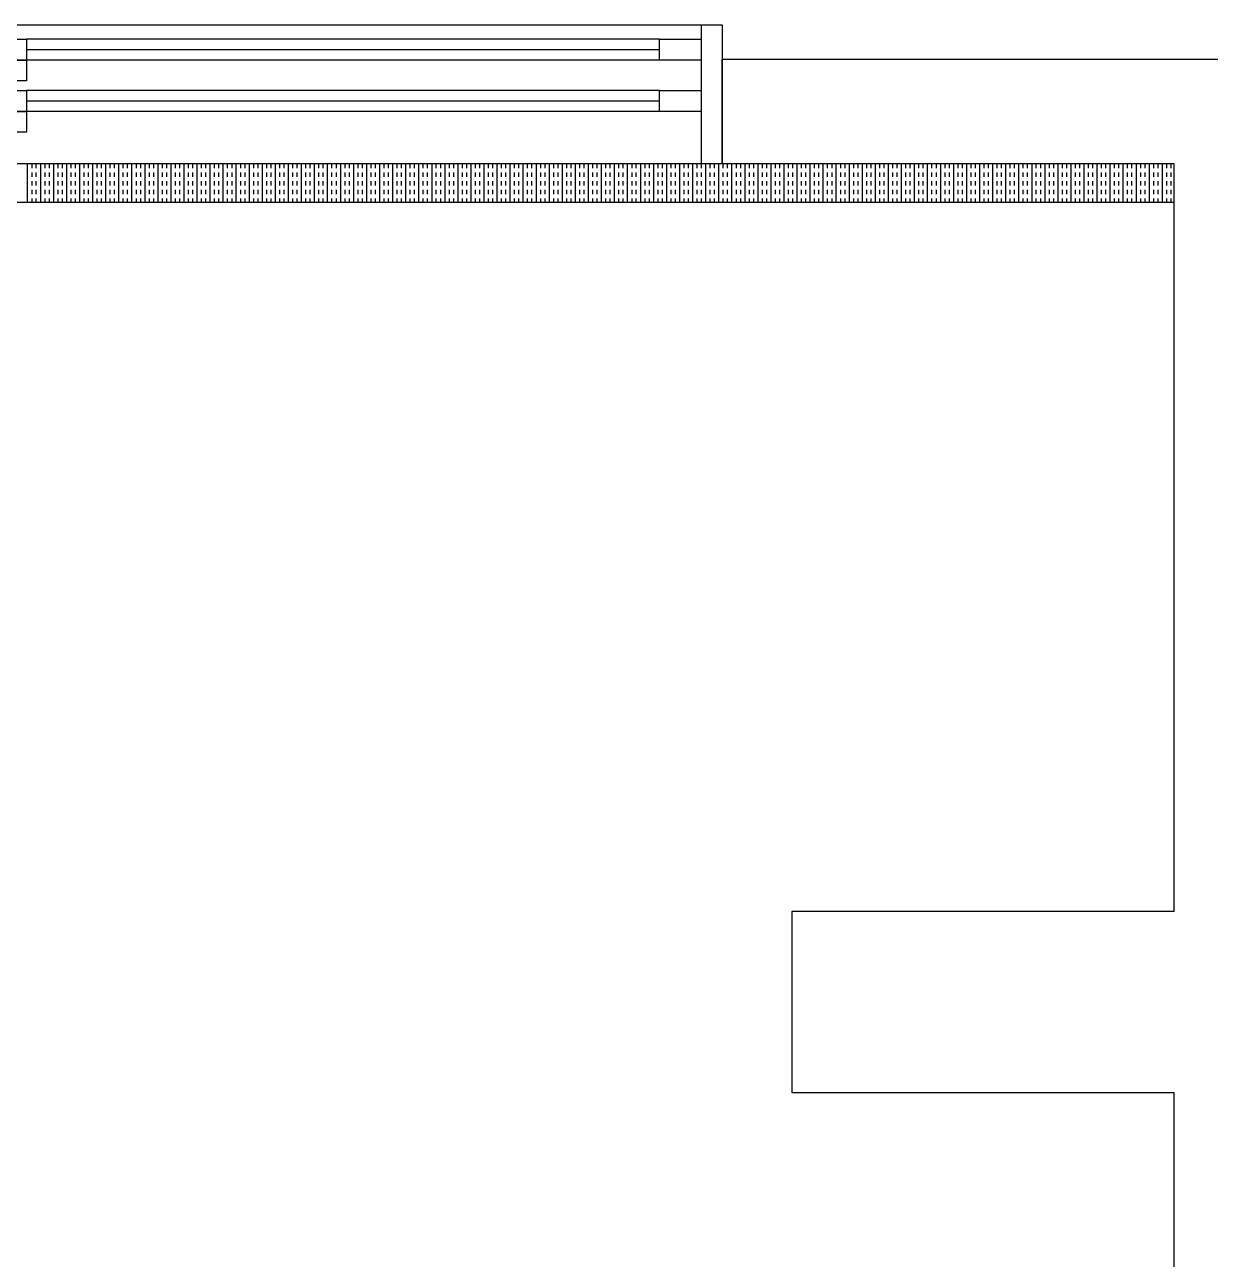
# Model space of a CAD drawing. Header units: inches. Extents: x 88414 to 587042, y -693500 to 27778.
# Drawn here: x 172733 to 174437, y 7874 to 9649 of the extents above; entities that cross this region are included whole.
import ezdxf

# ---------------------------------------------------------------- set-up
doc = ezdxf.new("R2010")
doc.units = ezdxf.units.IN
doc.header["$LTSCALE"] = 50
doc.header["$MEASUREMENT"] = 0
for name, color, linetype in [('3.기호.계단선', 30, 'Continuous'), ('도면층2', 2, 'Continuous'), ('도면층4', 4, 'Continuous'), ('도면층5', 5, 'Continuous')]:
    doc.layers.add(name, color=color, linetype=linetype)

# ---------------------------------------------------------------- blocks, each defined once
blk = doc.blocks.new('FFFL2')
at = {"layer": '3.기호.계단선', "color": 8}
for p, q in [((149442.8, 9448.7), (146750.8, 9448.7)), ((149442.8, 9393.7), (149442.8, 9448.7)), ((146750.8, 9393.7), (149442.8, 9393.7))]:
    blk.add_line(p, q, dxfattribs=at)
at = {"layer": '3.기호.계단선', "color": 8, "linetype": 'Continuous'}
for p, q in [((147794, 9448.7), (147794, 9393.7)), ((147800.3, 9448.7), (147800.3, 9442.7)), ((147806.5, 9448.7), (147806.5, 9442.7)), ((147812.8, 9448.7), (147812.8, 9393.7)), ((147819, 9448.7), (147819, 9442.7)), ((147825.3, 9448.7), (147825.3, 9442.7)), ((147831.5, 9448.7), (147831.5, 9393.7)), ((147837.8, 9448.7), (147837.8, 9442.7)), ((147844, 9448.7), (147844, 9442.7)), ((147850.3, 9448.7), (147850.3, 9393.7)), ((147856.5, 9448.7), (147856.5, 9442.7)), ((147862.8, 9448.7), (147862.8, 9442.7)), ((147869, 9448.7), (147869, 9393.7)), ((147875.3, 9448.7), (147875.3, 9442.7)), ((147881.5, 9448.7), (147881.5, 9442.7)), ((147887.8, 9448.7), (147887.8, 9393.7)), ((147894, 9448.7), (147894, 9442.7)), ((147900.3, 9448.7), (147900.3, 9442.7)), ((147906.5, 9448.7), (147906.5, 9393.7)), ((147912.8, 9448.7), (147912.8, 9442.7)), ((147919, 9448.7), (147919, 9442.7)), ((147925.3, 9448.7), (147925.3, 9393.7)), ((147931.5, 9448.7), (147931.5, 9442.7)), ((147937.8, 9448.7), (147937.8, 9442.7)), ((147944, 9448.7), (147944, 9393.7)), ((147950.3, 9448.7), (147950.3, 9442.7)), ((147956.5, 9448.7), (147956.5, 9442.7)), ((147962.8, 9448.7), (147962.8, 9393.7)), ((147969, 9448.7), (147969, 9442.7)), ((147975.3, 9448.7), (147975.3, 9442.7)), ((147981.5, 9448.7), (147981.5, 9393.7)), ((147987.8, 9448.7), (147987.8, 9442.7)), ((147994, 9448.7), (147994, 9442.7)), ((148000.3, 9448.7), (148000.3, 9393.7)), ((148006.5, 9448.7), (148006.5, 9442.7)), ((148012.8, 9448.7), (148012.8, 9442.7)), ((148019, 9448.7), (148019, 9393.7)), ((148025.3, 9448.7), (148025.3, 9442.7)), ((148031.5, 9448.7), (148031.5, 9442.7)), ((148037.8, 9448.7), (148037.8, 9393.7)), ((148044, 9448.7), (148044, 9442.7)), ((148050.3, 9448.7), (148050.3, 9442.7)), ((148056.5, 9448.7), (148056.5, 9393.7)), ((148062.8, 9448.7), (148062.8, 9442.7)), ((148069, 9448.7), (148069, 9442.7)), ((148075.3, 9448.7), (148075.3, 9393.7)), ((148081.5, 9448.7), (148081.5, 9442.7)), ((148087.8, 9448.7), (148087.8, 9442.7)), ((148094, 9448.7), (148094, 9393.7)), ((148100.3, 9448.7), (148100.3, 9442.7)), ((148106.5, 9448.7), (148106.5, 9442.7)), ((148112.8, 9448.7), (148112.8, 9393.7)), ((148119, 9448.7), (148119, 9442.7)), ((148125.3, 9448.7), (148125.3, 9442.7)), ((148131.5, 9448.7), (148131.5, 9393.7)), ((148137.8, 9448.7), (148137.8, 9442.7)), ((148144, 9448.7), (148144, 9442.7)), ((148150.3, 9448.7), (148150.3, 9393.7)), ((148156.5, 9448.7), (148156.5, 9442.7)), ((148162.8, 9448.7), (148162.8, 9442.7)), ((148169, 9448.7), (148169, 9393.7)), ((148175.3, 9448.7), (148175.3, 9442.7)), ((148181.5, 9448.7), (148181.5, 9442.7)), ((148187.8, 9448.7), (148187.8, 9393.7)), ((148194, 9448.7), (148194, 9442.7)), ((148200.3, 9448.7), (148200.3, 9442.7)), ((148206.5, 9448.7), (148206.5, 9393.7)), ((148212.8, 9448.7), (148212.8, 9442.7)), ((148219, 9448.7), (148219, 9442.7)), ((148225.3, 9448.7), (148225.3, 9393.7)), ((148231.5, 9448.7), (148231.5, 9442.7)), ((148237.8, 9448.7), (148237.8, 9442.7)), ((148244, 9448.7), (148244, 9393.7)), ((148250.3, 9448.7), (148250.3, 9442.7)), ((148256.5, 9448.7), (148256.5, 9442.7)), ((148262.8, 9448.7), (148262.8, 9393.7)), ((148269, 9448.7), (148269, 9442.7)), ((148275.3, 9448.7), (148275.3, 9442.7)), ((148281.5, 9448.7), (148281.5, 9393.7)), ((148287.8, 9448.7), (148287.8, 9442.7)), ((148294, 9448.7), (148294, 9442.7)), ((148300.3, 9448.7), (148300.3, 9393.7)), ((148306.5, 9448.7), (148306.5, 9442.7)), ((148312.8, 9448.7), (148312.8, 9442.7)), ((148319, 9448.7), (148319, 9393.7)), ((148325.3, 9448.7), (148325.3, 9442.7)), ((148331.5, 9448.7), (148331.5, 9442.7)), ((148337.8, 9448.7), (148337.8, 9393.7)), ((148344, 9448.7), (148344, 9442.7)), ((148350.3, 9448.7), (148350.3, 9442.7)), ((148356.5, 9448.7), (148356.5, 9393.7)), ((148362.8, 9448.7), (148362.8, 9442.7)), ((148369, 9448.7), (148369, 9442.7)), ((148375.3, 9448.7), (148375.3, 9393.7)), ((148381.5, 9448.7), (148381.5, 9442.7)), ((148387.8, 9448.7), (148387.8, 9442.7)), ((148394, 9448.7), (148394, 9393.7)), ((148400.3, 9448.7), (148400.3, 9442.7)), ((148406.5, 9448.7), (148406.5, 9442.7)), ((148412.8, 9448.7), (148412.8, 9393.7)), ((148419, 9448.7), (148419, 9442.7)), ((148425.3, 9448.7), (148425.3, 9442.7)), ((148431.5, 9448.7), (148431.5, 9393.7)), ((148437.8, 9448.7), (148437.8, 9442.7)), ((148444, 9448.7), (148444, 9442.7)), ((148450.3, 9448.7), (148450.3, 9393.7)), ((148456.5, 9448.7), (148456.5, 9442.7)), ((148462.8, 9448.7), (148462.8, 9442.7)), ((148469, 9448.7), (148469, 9393.7)), ((148475.3, 9448.7), (148475.3, 9442.7)), ((148481.5, 9448.7), (148481.5, 9442.7)), ((148487.8, 9448.7), (148487.8, 9393.7)), ((148494, 9448.7), (148494, 9442.7)), ((148500.3, 9448.7), (148500.3, 9442.7)), ((148506.5, 9448.7), (148506.5, 9393.7)), ((148512.8, 9448.7), (148512.8, 9442.7)), ((148519, 9448.7), (148519, 9442.7)), ((148525.3, 9448.7), (148525.3, 9393.7)), ((148531.5, 9448.7), (148531.5, 9442.7)), ((148537.8, 9448.7), (148537.8, 9442.7)), ((148544, 9448.7), (148544, 9393.7)), ((148550.3, 9448.7), (148550.3, 9442.7)), ((148556.5, 9448.7), (148556.5, 9442.7)), ((148562.8, 9448.7), (148562.8, 9393.7)), ((148569, 9448.7), (148569, 9442.7)), ((148575.3, 9448.7), (148575.3, 9442.7)), ((148581.5, 9448.7), (148581.5, 9393.7)), ((148587.8, 9448.7), (148587.8, 9442.7)), ((148594, 9448.7), (148594, 9442.7)), ((148600.3, 9448.7), (148600.3, 9393.7)), ((148606.5, 9448.7), (148606.5, 9442.7)), ((148612.8, 9448.7), (148612.8, 9442.7)), ((148619, 9448.7), (148619, 9393.7)), ((148625.3, 9448.7), (148625.3, 9442.7)), ((148631.5, 9448.7), (148631.5, 9442.7)), ((148637.8, 9448.7), (148637.8, 9393.7)), ((148644, 9448.7), (148644, 9442.7)), ((148650.3, 9448.7), (148650.3, 9442.7)), ((148656.5, 9448.7), (148656.5, 9393.7)), ((148662.8, 9448.7), (148662.8, 9442.7)), ((148669, 9448.7), (148669, 9442.7)), ((148675.3, 9448.7), (148675.3, 9393.7)), ((148681.5, 9448.7), (148681.5, 9442.7)), ((148687.8, 9448.7), (148687.8, 9442.7)), ((148694, 9448.7), (148694, 9393.7)), ((148700.3, 9448.7), (148700.3, 9442.7)), ((148706.5, 9448.7), (148706.5, 9442.7)), ((148712.8, 9448.7), (148712.8, 9393.7)), ((148719, 9448.7), (148719, 9442.7)), ((148725.3, 9448.7), (148725.3, 9442.7)), ((148731.5, 9448.7), (148731.5, 9393.7)), ((148737.8, 9448.7), (148737.8, 9442.7)), ((148744, 9448.7), (148744, 9442.7)), ((148750.3, 9448.7), (148750.3, 9393.7)), ((148756.5, 9448.7), (148756.5, 9442.7)), ((148762.8, 9448.7), (148762.8, 9442.7)), ((148769, 9448.7), (148769, 9393.7)), ((148775.3, 9448.7), (148775.3, 9442.7)), ((148781.5, 9448.7), (148781.5, 9442.7)), ((148787.8, 9448.7), (148787.8, 9393.7)), ((148794, 9448.7), (148794, 9442.7)), ((148800.3, 9448.7), (148800.3, 9442.7)), ((148806.5, 9448.7), (148806.5, 9393.7)), ((148812.8, 9448.7), (148812.8, 9442.7)), ((148819, 9448.7), (148819, 9442.7)), ((148825.3, 9448.7), (148825.3, 9393.7)), ((148831.5, 9448.7), (148831.5, 9442.7)), ((148837.8, 9448.7), (148837.8, 9442.7)), ((148844, 9448.7), (148844, 9393.7)), ((148850.3, 9448.7), (148850.3, 9442.7)), ((148856.5, 9448.7), (148856.5, 9442.7)), ((148862.8, 9448.7), (148862.8, 9393.7)), ((148869, 9448.7), (148869, 9442.7)), ((148875.3, 9448.7), (148875.3, 9442.7)), ((148881.5, 9448.7), (148881.5, 9393.7)), ((148887.8, 9448.7), (148887.8, 9442.7)), ((148894, 9448.7), (148894, 9442.7)), ((148900.3, 9448.7), (148900.3, 9393.7)), ((148906.5, 9448.7), (148906.5, 9442.7)), ((148912.8, 9448.7), (148912.8, 9442.7)), ((148919, 9448.7), (148919, 9393.7)), ((148925.3, 9448.7), (148925.3, 9442.7)), ((148931.5, 9448.7), (148931.5, 9442.7)), ((148937.8, 9448.7), (148937.8, 9393.7)), ((148944, 9448.7), (148944, 9442.7)), ((148950.3, 9448.7), (148950.3, 9442.7)), ((148956.5, 9448.7), (148956.5, 9393.7)), ((148962.8, 9448.7), (148962.8, 9442.7)), ((148969, 9448.7), (148969, 9442.7)), ((148975.3, 9448.7), (148975.3, 9393.7)), ((148981.5, 9448.7), (148981.5, 9442.7)), ((148987.8, 9448.7), (148987.8, 9442.7)), ((148994, 9448.7), (148994, 9393.7)), ((149000.3, 9448.7), (149000.3, 9442.7)), ((149006.5, 9448.7), (149006.5, 9442.7)), ((149012.8, 9448.7), (149012.8, 9393.7)), ((149019, 9448.7), (149019, 9442.7)), ((149025.3, 9448.7), (149025.3, 9442.7)), ((149031.5, 9448.7), (149031.5, 9393.7)), ((149037.8, 9448.7), (149037.8, 9442.7)), ((149044, 9448.7), (149044, 9442.7)), ((149050.3, 9448.7), (149050.3, 9393.7)), ((149056.5, 9448.7), (149056.5, 9442.7)), ((149062.8, 9448.7), (149062.8, 9442.7)), ((149069, 9448.7), (149069, 9393.7)), ((149075.3, 9448.7), (149075.3, 9442.7)), ((149081.5, 9448.7), (149081.5, 9442.7)), ((149087.8, 9448.7), (149087.8, 9393.7)), ((149094, 9448.7), (149094, 9442.7)), ((149100.3, 9448.7), (149100.3, 9442.7)), ((149106.5, 9448.7), (149106.5, 9393.7)), ((149112.8, 9448.7), (149112.8, 9442.7)), ((149119, 9448.7), (149119, 9442.7)), ((149125.3, 9448.7), (149125.3, 9393.7)), ((149131.5, 9448.7), (149131.5, 9442.7)), ((149137.8, 9448.7), (149137.8, 9442.7)), ((149144, 9448.7), (149144, 9393.7)), ((149150.3, 9448.7), (149150.3, 9442.7)), ((149156.5, 9448.7), (149156.5, 9442.7)), ((149162.8, 9448.7), (149162.8, 9393.7)), ((149169, 9448.7), (149169, 9442.7)), ((149175.3, 9448.7), (149175.3, 9442.7)), ((149181.5, 9448.7), (149181.5, 9393.7)), ((149187.8, 9448.7), (149187.8, 9442.7)), ((149194, 9448.7), (149194, 9442.7)), ((149200.3, 9448.7), (149200.3, 9393.7)), ((149206.5, 9448.7), (149206.5, 9442.7)), ((149212.8, 9448.7), (149212.8, 9442.7)), ((149219, 9448.7), (149219, 9393.7)), ((149225.3, 9448.7), (149225.3, 9442.7)), ((149231.5, 9448.7), (149231.5, 9442.7)), ((149237.8, 9448.7), (149237.8, 9393.7)), ((149244, 9448.7), (149244, 9442.7)), ((149250.3, 9448.7), (149250.3, 9442.7)), ((149256.5, 9448.7), (149256.5, 9393.7)), ((149262.8, 9448.7), (149262.8, 9442.7)), ((149269, 9448.7), (149269, 9442.7)), ((149275.3, 9448.7), (149275.3, 9393.7)), ((149281.5, 9448.7), (149281.5, 9442.7)), ((149287.8, 9448.7), (149287.8, 9442.7)), ((149294, 9448.7), (149294, 9393.7)), ((149300.3, 9448.7), (149300.3, 9442.7)), ((149306.5, 9448.7), (149306.5, 9442.7)), ((149312.8, 9448.7), (149312.8, 9393.7)), ((149319, 9448.7), (149319, 9442.7)), ((149325.3, 9448.7), (149325.3, 9442.7)), ((149331.5, 9448.7), (149331.5, 9393.7)), ((149337.8, 9448.7), (149337.8, 9442.7)), ((149344, 9448.7), (149344, 9442.7)), ((149350.3, 9448.7), (149350.3, 9393.7)), ((149356.5, 9448.7), (149356.5, 9442.7)), ((149362.8, 9448.7), (149362.8, 9442.7)), ((149369, 9448.7), (149369, 9393.7)), ((149375.3, 9448.7), (149375.3, 9442.7)), ((149381.5, 9448.7), (149381.5, 9442.7)), ((149387.8, 9448.7), (149387.8, 9393.7)), ((149394, 9448.7), (149394, 9442.7)), ((149400.3, 9448.7), (149400.3, 9442.7)), ((149406.5, 9448.7), (149406.5, 9393.7)), ((149412.8, 9448.7), (149412.8, 9442.7)), ((149419, 9448.7), (149419, 9442.7)), ((149425.3, 9448.7), (149425.3, 9393.7)), ((149431.5, 9448.7), (149431.5, 9442.7)), ((149437.8, 9448.7), (149437.8, 9442.7)), ((147800.3, 9436.5), (147800.3, 9430.2)), ((147806.5, 9436.5), (147806.5, 9430.2)), ((147819, 9436.5), (147819, 9430.2)), ((147825.3, 9436.5), (147825.3, 9430.2)), ((147837.8, 9436.5), (147837.8, 9430.2)), ((147844, 9436.5), (147844, 9430.2)), ((147856.5, 9436.5), (147856.5, 9430.2)), ((147862.8, 9436.5), (147862.8, 9430.2)), ((147875.3, 9436.5), (147875.3, 9430.2)), ((147881.5, 9436.5), (147881.5, 9430.2)), ((147894, 9436.5), (147894, 9430.2)), ((147900.3, 9436.5), (147900.3, 9430.2)), ((147912.8, 9436.5), (147912.8, 9430.2)), ((147919, 9436.5), (147919, 9430.2)), ((147931.5, 9436.5), (147931.5, 9430.2)), ((147937.8, 9436.5), (147937.8, 9430.2)), ((147950.3, 9436.5), (147950.3, 9430.2)), ((147956.5, 9436.5), (147956.5, 9430.2)), ((147969, 9436.5), (147969, 9430.2)), ((147975.3, 9436.5), (147975.3, 9430.2)), ((147987.8, 9436.5), (147987.8, 9430.2)), ((147994, 9436.5), (147994, 9430.2)), ((148006.5, 9436.5), (148006.5, 9430.2)), ((148012.8, 9436.5), (148012.8, 9430.2)), ((148025.3, 9436.5), (148025.3, 9430.2)), ((148031.5, 9436.5), (148031.5, 9430.2)), ((148044, 9436.5), (148044, 9430.2)), ((148050.3, 9436.5), (148050.3, 9430.2)), ((148062.8, 9436.5), (148062.8, 9430.2)), ((148069, 9436.5), (148069, 9430.2)), ((148081.5, 9436.5), (148081.5, 9430.2)), ((148087.8, 9436.5), (148087.8, 9430.2)), ((148100.3, 9436.5), (148100.3, 9430.2)), ((148106.5, 9436.5), (148106.5, 9430.2)), ((148119, 9436.5), (148119, 9430.2)), ((148125.3, 9436.5), (148125.3, 9430.2)), ((148137.8, 9436.5), (148137.8, 9430.2)), ((148144, 9436.5), (148144, 9430.2)), ((148156.5, 9436.5), (148156.5, 9430.2)), ((148162.8, 9436.5), (148162.8, 9430.2)), ((148175.3, 9436.5), (148175.3, 9430.2)), ((148181.5, 9436.5), (148181.5, 9430.2)), ((148194, 9436.5), (148194, 9430.2)), ((148200.3, 9436.5), (148200.3, 9430.2)), ((148212.8, 9436.5), (148212.8, 9430.2)), ((148219, 9436.5), (148219, 9430.2)), ((148231.5, 9436.5), (148231.5, 9430.2)), ((148237.8, 9436.5), (148237.8, 9430.2)), ((148250.3, 9436.5), (148250.3, 9430.2)), ((148256.5, 9436.5), (148256.5, 9430.2)), ((148269, 9436.5), (148269, 9430.2)), ((148275.3, 9436.5), (148275.3, 9430.2)), ((148287.8, 9436.5), (148287.8, 9430.2)), ((148294, 9436.5), (148294, 9430.2)), ((148306.5, 9436.5), (148306.5, 9430.2)), ((148312.8, 9436.5), (148312.8, 9430.2)), ((148325.3, 9436.5), (148325.3, 9430.2)), ((148331.5, 9436.5), (148331.5, 9430.2)), ((148344, 9436.5), (148344, 9430.2)), ((148350.3, 9436.5), (148350.3, 9430.2)), ((148362.8, 9436.5), (148362.8, 9430.2)), ((148369, 9436.5), (148369, 9430.2)), ((148381.5, 9436.5), (148381.5, 9430.2)), ((148387.8, 9436.5), (148387.8, 9430.2)), ((148400.3, 9436.5), (148400.3, 9430.2)), ((148406.5, 9436.5), (148406.5, 9430.2)), ((148419, 9436.5), (148419, 9430.2)), ((148425.3, 9436.5), (148425.3, 9430.2)), ((148437.8, 9436.5), (148437.8, 9430.2)), ((148444, 9436.5), (148444, 9430.2)), ((148456.5, 9436.5), (148456.5, 9430.2)), ((148462.8, 9436.5), (148462.8, 9430.2)), ((148475.3, 9436.5), (148475.3, 9430.2)), ((148481.5, 9436.5), (148481.5, 9430.2)), ((148494, 9436.5), (148494, 9430.2)), ((148500.3, 9436.5), (148500.3, 9430.2)), ((148512.8, 9436.5), (148512.8, 9430.2)), ((148519, 9436.5), (148519, 9430.2)), ((148531.5, 9436.5), (148531.5, 9430.2)), ((148537.8, 9436.5), (148537.8, 9430.2)), ((148550.3, 9436.5), (148550.3, 9430.2)), ((148556.5, 9436.5), (148556.5, 9430.2)), ((148569, 9436.5), (148569, 9430.2)), ((148575.3, 9436.5), (148575.3, 9430.2)), ((148587.8, 9436.5), (148587.8, 9430.2)), ((148594, 9436.5), (148594, 9430.2)), ((148606.5, 9436.5), (148606.5, 9430.2)), ((148612.8, 9436.5), (148612.8, 9430.2)), ((148625.3, 9436.5), (148625.3, 9430.2)), ((148631.5, 9436.5), (148631.5, 9430.2)), ((148644, 9436.5), (148644, 9430.2)), ((148650.3, 9436.5), (148650.3, 9430.2)), ((148662.8, 9436.5), (148662.8, 9430.2)), ((148669, 9436.5), (148669, 9430.2)), ((148681.5, 9436.5), (148681.5, 9430.2)), ((148687.8, 9436.5), (148687.8, 9430.2)), ((148700.3, 9436.5), (148700.3, 9430.2)), ((148706.5, 9436.5), (148706.5, 9430.2)), ((148719, 9436.5), (148719, 9430.2)), ((148725.3, 9436.5), (148725.3, 9430.2)), ((148737.8, 9436.5), (148737.8, 9430.2)), ((148744, 9436.5), (148744, 9430.2)), ((148756.5, 9436.5), (148756.5, 9430.2)), ((148762.8, 9436.5), (148762.8, 9430.2)), ((148775.3, 9436.5), (148775.3, 9430.2)), ((148781.5, 9436.5), (148781.5, 9430.2)), ((148794, 9436.5), (148794, 9430.2)), ((148800.3, 9436.5), (148800.3, 9430.2)), ((148812.8, 9436.5), (148812.8, 9430.2)), ((148819, 9436.5), (148819, 9430.2)), ((148831.5, 9436.5), (148831.5, 9430.2)), ((148837.8, 9436.5), (148837.8, 9430.2)), ((148850.3, 9436.5), (148850.3, 9430.2)), ((148856.5, 9436.5), (148856.5, 9430.2)), ((148869, 9436.5), (148869, 9430.2)), ((148875.3, 9436.5), (148875.3, 9430.2)), ((148887.8, 9436.5), (148887.8, 9430.2)), ((148894, 9436.5), (148894, 9430.2)), ((148906.5, 9436.5), (148906.5, 9430.2)), ((148912.8, 9436.5), (148912.8, 9430.2)), ((148925.3, 9436.5), (148925.3, 9430.2)), ((148931.5, 9436.5), (148931.5, 9430.2)), ((148944, 9436.5), (148944, 9430.2)), ((148950.3, 9436.5), (148950.3, 9430.2)), ((148962.8, 9436.5), (148962.8, 9430.2)), ((148969, 9436.5), (148969, 9430.2)), ((148981.5, 9436.5), (148981.5, 9430.2)), ((148987.8, 9436.5), (148987.8, 9430.2)), ((149000.3, 9436.5), (149000.3, 9430.2)), ((149006.5, 9436.5), (149006.5, 9430.2)), ((149019, 9436.5), (149019, 9430.2)), ((149025.3, 9436.5), (149025.3, 9430.2)), ((149037.8, 9436.5), (149037.8, 9430.2)), ((149044, 9436.5), (149044, 9430.2)), ((149056.5, 9436.5), (149056.5, 9430.2)), ((149062.8, 9436.5), (149062.8, 9430.2)), ((149075.3, 9436.5), (149075.3, 9430.2)), ((149081.5, 9436.5), (149081.5, 9430.2)), ((149094, 9436.5), (149094, 9430.2)), ((149100.3, 9436.5), (149100.3, 9430.2)), ((149112.8, 9436.5), (149112.8, 9430.2)), ((149119, 9436.5), (149119, 9430.2)), ((149131.5, 9436.5), (149131.5, 9430.2)), ((149137.8, 9436.5), (149137.8, 9430.2)), ((149150.3, 9436.5), (149150.3, 9430.2)), ((149156.5, 9436.5), (149156.5, 9430.2)), ((149169, 9436.5), (149169, 9430.2)), ((149175.3, 9436.5), (149175.3, 9430.2)), ((149187.8, 9436.5), (149187.8, 9430.2)), ((149194, 9436.5), (149194, 9430.2)), ((149206.5, 9436.5), (149206.5, 9430.2)), ((149212.8, 9436.5), (149212.8, 9430.2)), ((149225.3, 9436.5), (149225.3, 9430.2)), ((149231.5, 9436.5), (149231.5, 9430.2)), ((149244, 9436.5), (149244, 9430.2)), ((149250.3, 9436.5), (149250.3, 9430.2)), ((149262.8, 9436.5), (149262.8, 9430.2)), ((149269, 9436.5), (149269, 9430.2)), ((149281.5, 9436.5), (149281.5, 9430.2)), ((149287.8, 9436.5), (149287.8, 9430.2)), ((149300.3, 9436.5), (149300.3, 9430.2)), ((149306.5, 9436.5), (149306.5, 9430.2)), ((149319, 9436.5), (149319, 9430.2)), ((149325.3, 9436.5), (149325.3, 9430.2)), ((149337.8, 9436.5), (149337.8, 9430.2)), ((149344, 9436.5), (149344, 9430.2)), ((149356.5, 9436.5), (149356.5, 9430.2)), ((149362.8, 9436.5), (149362.8, 9430.2)), ((149375.3, 9436.5), (149375.3, 9430.2)), ((149381.5, 9436.5), (149381.5, 9430.2)), ((149394, 9436.5), (149394, 9430.2)), ((149400.3, 9436.5), (149400.3, 9430.2)), ((149412.8, 9436.5), (149412.8, 9430.2)), ((149419, 9436.5), (149419, 9430.2)), ((149431.5, 9436.5), (149431.5, 9430.2)), ((149437.8, 9436.5), (149437.8, 9430.2)), ((147800.3, 9424), (147800.3, 9417.7)), ((147800.3, 9411.5), (147800.3, 9405.2)), ((147806.5, 9424), (147806.5, 9417.7)), ((147806.5, 9411.5), (147806.5, 9405.2)), ((147819, 9424), (147819, 9417.7)), ((147819, 9411.5), (147819, 9405.2)), ((147825.3, 9424), (147825.3, 9417.7)), ((147825.3, 9411.5), (147825.3, 9405.2)), ((147837.8, 9424), (147837.8, 9417.7)), ((147837.8, 9411.5), (147837.8, 9405.2)), ((147844, 9424), (147844, 9417.7)), ((147844, 9411.5), (147844, 9405.2)), ((147856.5, 9424), (147856.5, 9417.7)), ((147856.5, 9411.5), (147856.5, 9405.2)), ((147862.8, 9424), (147862.8, 9417.7)), ((147862.8, 9411.5), (147862.8, 9405.2)), ((147875.3, 9424), (147875.3, 9417.7)), ((147875.3, 9411.5), (147875.3, 9405.2)), ((147881.5, 9424), (147881.5, 9417.7)), ((147881.5, 9411.5), (147881.5, 9405.2)), ((147894, 9424), (147894, 9417.7)), ((147894, 9411.5), (147894, 9405.2)), ((147900.3, 9424), (147900.3, 9417.7)), ((147900.3, 9411.5), (147900.3, 9405.2)), ((147912.8, 9424), (147912.8, 9417.7)), ((147912.8, 9411.5), (147912.8, 9405.2)), ((147919, 9424), (147919, 9417.7)), ((147919, 9411.5), (147919, 9405.2)), ((147931.5, 9424), (147931.5, 9417.7)), ((147931.5, 9411.5), (147931.5, 9405.2)), ((147937.8, 9424), (147937.8, 9417.7)), ((147937.8, 9411.5), (147937.8, 9405.2)), ((147950.3, 9424), (147950.3, 9417.7)), ((147950.3, 9411.5), (147950.3, 9405.2)), ((147956.5, 9424), (147956.5, 9417.7)), ((147956.5, 9411.5), (147956.5, 9405.2)), ((147969, 9424), (147969, 9417.7)), ((147969, 9411.5), (147969, 9405.2)), ((147975.3, 9424), (147975.3, 9417.7)), ((147975.3, 9411.5), (147975.3, 9405.2)), ((147987.8, 9424), (147987.8, 9417.7)), ((147987.8, 9411.5), (147987.8, 9405.2)), ((147994, 9424), (147994, 9417.7)), ((147994, 9411.5), (147994, 9405.2)), ((148006.5, 9424), (148006.5, 9417.7)), ((148006.5, 9411.5), (148006.5, 9405.2)), ((148012.8, 9424), (148012.8, 9417.7)), ((148012.8, 9411.5), (148012.8, 9405.2)), ((148025.3, 9424), (148025.3, 9417.7)), ((148025.3, 9411.5), (148025.3, 9405.2)), ((148031.5, 9424), (148031.5, 9417.7)), ((148031.5, 9411.5), (148031.5, 9405.2)), ((148044, 9424), (148044, 9417.7)), ((148044, 9411.5), (148044, 9405.2)), ((148050.3, 9424), (148050.3, 9417.7)), ((148050.3, 9411.5), (148050.3, 9405.2)), ((148062.8, 9424), (148062.8, 9417.7)), ((148062.8, 9411.5), (148062.8, 9405.2)), ((148069, 9424), (148069, 9417.7)), ((148069, 9411.5), (148069, 9405.2)), ((148081.5, 9424), (148081.5, 9417.7)), ((148081.5, 9411.5), (148081.5, 9405.2)), ((148087.8, 9424), (148087.8, 9417.7)), ((148087.8, 9411.5), (148087.8, 9405.2)), ((148100.3, 9424), (148100.3, 9417.7)), ((148100.3, 9411.5), (148100.3, 9405.2)), ((148106.5, 9424), (148106.5, 9417.7)), ((148106.5, 9411.5), (148106.5, 9405.2)), ((148119, 9424), (148119, 9417.7)), ((148119, 9411.5), (148119, 9405.2)), ((148125.3, 9424), (148125.3, 9417.7)), ((148125.3, 9411.5), (148125.3, 9405.2)), ((148137.8, 9424), (148137.8, 9417.7)), ((148137.8, 9411.5), (148137.8, 9405.2)), ((148144, 9424), (148144, 9417.7)), ((148144, 9411.5), (148144, 9405.2)), ((148156.5, 9424), (148156.5, 9417.7)), ((148156.5, 9411.5), (148156.5, 9405.2)), ((148162.8, 9424), (148162.8, 9417.7)), ((148162.8, 9411.5), (148162.8, 9405.2)), ((148175.3, 9424), (148175.3, 9417.7)), ((148175.3, 9411.5), (148175.3, 9405.2)), ((148181.5, 9424), (148181.5, 9417.7)), ((148181.5, 9411.5), (148181.5, 9405.2)), ((148194, 9424), (148194, 9417.7)), ((148194, 9411.5), (148194, 9405.2)), ((148200.3, 9424), (148200.3, 9417.7)), ((148200.3, 9411.5), (148200.3, 9405.2)), ((148212.8, 9424), (148212.8, 9417.7)), ((148212.8, 9411.5), (148212.8, 9405.2)), ((148219, 9424), (148219, 9417.7)), ((148219, 9411.5), (148219, 9405.2)), ((148231.5, 9424), (148231.5, 9417.7)), ((148231.5, 9411.5), (148231.5, 9405.2)), ((148237.8, 9424), (148237.8, 9417.7)), ((148237.8, 9411.5), (148237.8, 9405.2)), ((148250.3, 9424), (148250.3, 9417.7)), ((148250.3, 9411.5), (148250.3, 9405.2)), ((148256.5, 9424), (148256.5, 9417.7)), ((148256.5, 9411.5), (148256.5, 9405.2)), ((148269, 9424), (148269, 9417.7)), ((148269, 9411.5), (148269, 9405.2)), ((148275.3, 9424), (148275.3, 9417.7)), ((148275.3, 9411.5), (148275.3, 9405.2)), ((148287.8, 9424), (148287.8, 9417.7)), ((148287.8, 9411.5), (148287.8, 9405.2)), ((148294, 9424), (148294, 9417.7)), ((148294, 9411.5), (148294, 9405.2)), ((148306.5, 9424), (148306.5, 9417.7)), ((148306.5, 9411.5), (148306.5, 9405.2)), ((148312.8, 9424), (148312.8, 9417.7)), ((148312.8, 9411.5), (148312.8, 9405.2)), ((148325.3, 9424), (148325.3, 9417.7)), ((148325.3, 9411.5), (148325.3, 9405.2)), ((148331.5, 9424), (148331.5, 9417.7)), ((148331.5, 9411.5), (148331.5, 9405.2)), ((148344, 9424), (148344, 9417.7)), ((148344, 9411.5), (148344, 9405.2)), ((148350.3, 9424), (148350.3, 9417.7)), ((148350.3, 9411.5), (148350.3, 9405.2)), ((148362.8, 9424), (148362.8, 9417.7)), ((148362.8, 9411.5), (148362.8, 9405.2)), ((148369, 9424), (148369, 9417.7)), ((148369, 9411.5), (148369, 9405.2)), ((148381.5, 9424), (148381.5, 9417.7)), ((148381.5, 9411.5), (148381.5, 9405.2)), ((148387.8, 9424), (148387.8, 9417.7)), ((148387.8, 9411.5), (148387.8, 9405.2)), ((148400.3, 9424), (148400.3, 9417.7)), ((148400.3, 9411.5), (148400.3, 9405.2)), ((148406.5, 9424), (148406.5, 9417.7)), ((148406.5, 9411.5), (148406.5, 9405.2)), ((148419, 9424), (148419, 9417.7)), ((148419, 9411.5), (148419, 9405.2)), ((148425.3, 9424), (148425.3, 9417.7)), ((148425.3, 9411.5), (148425.3, 9405.2)), ((148437.8, 9424), (148437.8, 9417.7)), ((148437.8, 9411.5), (148437.8, 9405.2)), ((148444, 9424), (148444, 9417.7)), ((148444, 9411.5), (148444, 9405.2)), ((148456.5, 9424), (148456.5, 9417.7)), ((148456.5, 9411.5), (148456.5, 9405.2)), ((148462.8, 9424), (148462.8, 9417.7)), ((148462.8, 9411.5), (148462.8, 9405.2)), ((148475.3, 9424), (148475.3, 9417.7)), ((148475.3, 9411.5), (148475.3, 9405.2)), ((148481.5, 9424), (148481.5, 9417.7)), ((148481.5, 9411.5), (148481.5, 9405.2)), ((148494, 9424), (148494, 9417.7)), ((148494, 9411.5), (148494, 9405.2)), ((148500.3, 9424), (148500.3, 9417.7)), ((148500.3, 9411.5), (148500.3, 9405.2)), ((148512.8, 9424), (148512.8, 9417.7)), ((148512.8, 9411.5), (148512.8, 9405.2)), ((148519, 9424), (148519, 9417.7)), ((148519, 9411.5), (148519, 9405.2)), ((148531.5, 9424), (148531.5, 9417.7)), ((148531.5, 9411.5), (148531.5, 9405.2)), ((148537.8, 9424), (148537.8, 9417.7)), ((148537.8, 9411.5), (148537.8, 9405.2)), ((148550.3, 9424), (148550.3, 9417.7)), ((148550.3, 9411.5), (148550.3, 9405.2)), ((148556.5, 9424), (148556.5, 9417.7)), ((148556.5, 9411.5), (148556.5, 9405.2)), ((148569, 9424), (148569, 9417.7)), ((148569, 9411.5), (148569, 9405.2)), ((148575.3, 9424), (148575.3, 9417.7)), ((148575.3, 9411.5), (148575.3, 9405.2)), ((148587.8, 9424), (148587.8, 9417.7)), ((148587.8, 9411.5), (148587.8, 9405.2)), ((148594, 9424), (148594, 9417.7)), ((148594, 9411.5), (148594, 9405.2)), ((148606.5, 9424), (148606.5, 9417.7)), ((148606.5, 9411.5), (148606.5, 9405.2)), ((148612.8, 9424), (148612.8, 9417.7)), ((148612.8, 9411.5), (148612.8, 9405.2)), ((148625.3, 9424), (148625.3, 9417.7)), ((148625.3, 9411.5), (148625.3, 9405.2)), ((148631.5, 9424), (148631.5, 9417.7)), ((148631.5, 9411.5), (148631.5, 9405.2)), ((148644, 9424), (148644, 9417.7)), ((148644, 9411.5), (148644, 9405.2)), ((148650.3, 9424), (148650.3, 9417.7)), ((148650.3, 9411.5), (148650.3, 9405.2)), ((148662.8, 9424), (148662.8, 9417.7)), ((148662.8, 9411.5), (148662.8, 9405.2)), ((148669, 9424), (148669, 9417.7)), ((148669, 9411.5), (148669, 9405.2)), ((148681.5, 9424), (148681.5, 9417.7)), ((148681.5, 9411.5), (148681.5, 9405.2)), ((148687.8, 9424), (148687.8, 9417.7)), ((148687.8, 9411.5), (148687.8, 9405.2)), ((148700.3, 9424), (148700.3, 9417.7)), ((148700.3, 9411.5), (148700.3, 9405.2)), ((148706.5, 9424), (148706.5, 9417.7)), ((148706.5, 9411.5), (148706.5, 9405.2)), ((148719, 9424), (148719, 9417.7)), ((148719, 9411.5), (148719, 9405.2)), ((148725.3, 9424), (148725.3, 9417.7)), ((148725.3, 9411.5), (148725.3, 9405.2)), ((148737.8, 9424), (148737.8, 9417.7)), ((148737.8, 9411.5), (148737.8, 9405.2)), ((148744, 9424), (148744, 9417.7)), ((148744, 9411.5), (148744, 9405.2)), ((148756.5, 9424), (148756.5, 9417.7)), ((148756.5, 9411.5), (148756.5, 9405.2)), ((148762.8, 9424), (148762.8, 9417.7)), ((148762.8, 9411.5), (148762.8, 9405.2)), ((148775.3, 9424), (148775.3, 9417.7)), ((148775.3, 9411.5), (148775.3, 9405.2)), ((148781.5, 9424), (148781.5, 9417.7)), ((148781.5, 9411.5), (148781.5, 9405.2)), ((148794, 9424), (148794, 9417.7)), ((148794, 9411.5), (148794, 9405.2)), ((148800.3, 9424), (148800.3, 9417.7)), ((148800.3, 9411.5), (148800.3, 9405.2)), ((148812.8, 9424), (148812.8, 9417.7)), ((148812.8, 9411.5), (148812.8, 9405.2)), ((148819, 9424), (148819, 9417.7)), ((148819, 9411.5), (148819, 9405.2)), ((148831.5, 9424), (148831.5, 9417.7)), ((148831.5, 9411.5), (148831.5, 9405.2)), ((148837.8, 9424), (148837.8, 9417.7)), ((148837.8, 9411.5), (148837.8, 9405.2)), ((148850.3, 9424), (148850.3, 9417.7)), ((148850.3, 9411.5), (148850.3, 9405.2)), ((148856.5, 9424), (148856.5, 9417.7)), ((148856.5, 9411.5), (148856.5, 9405.2)), ((148869, 9424), (148869, 9417.7)), ((148869, 9411.5), (148869, 9405.2)), ((148875.3, 9424), (148875.3, 9417.7)), ((148875.3, 9411.5), (148875.3, 9405.2)), ((148887.8, 9424), (148887.8, 9417.7)), ((148887.8, 9411.5), (148887.8, 9405.2)), ((148894, 9424), (148894, 9417.7)), ((148894, 9411.5), (148894, 9405.2)), ((148906.5, 9424), (148906.5, 9417.7)), ((148906.5, 9411.5), (148906.5, 9405.2)), ((148912.8, 9424), (148912.8, 9417.7)), ((148912.8, 9411.5), (148912.8, 9405.2)), ((148925.3, 9424), (148925.3, 9417.7)), ((148925.3, 9411.5), (148925.3, 9405.2)), ((148931.5, 9424), (148931.5, 9417.7)), ((148931.5, 9411.5), (148931.5, 9405.2)), ((148944, 9424), (148944, 9417.7)), ((148944, 9411.5), (148944, 9405.2)), ((148950.3, 9424), (148950.3, 9417.7)), ((148950.3, 9411.5), (148950.3, 9405.2)), ((148962.8, 9424), (148962.8, 9417.7)), ((148962.8, 9411.5), (148962.8, 9405.2)), ((148969, 9424), (148969, 9417.7)), ((148969, 9411.5), (148969, 9405.2)), ((148981.5, 9424), (148981.5, 9417.7)), ((148981.5, 9411.5), (148981.5, 9405.2)), ((148987.8, 9424), (148987.8, 9417.7)), ((148987.8, 9411.5), (148987.8, 9405.2)), ((149000.3, 9424), (149000.3, 9417.7)), ((149000.3, 9411.5), (149000.3, 9405.2)), ((149006.5, 9424), (149006.5, 9417.7)), ((149006.5, 9411.5), (149006.5, 9405.2)), ((149019, 9424), (149019, 9417.7)), ((149019, 9411.5), (149019, 9405.2)), ((149025.3, 9424), (149025.3, 9417.7)), ((149025.3, 9411.5), (149025.3, 9405.2)), ((149037.8, 9424), (149037.8, 9417.7)), ((149037.8, 9411.5), (149037.8, 9405.2)), ((149044, 9424), (149044, 9417.7)), ((149044, 9411.5), (149044, 9405.2)), ((149056.5, 9424), (149056.5, 9417.7)), ((149056.5, 9411.5), (149056.5, 9405.2)), ((149062.8, 9424), (149062.8, 9417.7)), ((149062.8, 9411.5), (149062.8, 9405.2)), ((149075.3, 9424), (149075.3, 9417.7)), ((149075.3, 9411.5), (149075.3, 9405.2)), ((149081.5, 9424), (149081.5, 9417.7)), ((149081.5, 9411.5), (149081.5, 9405.2)), ((149094, 9424), (149094, 9417.7)), ((149094, 9411.5), (149094, 9405.2)), ((149100.3, 9424), (149100.3, 9417.7)), ((149100.3, 9411.5), (149100.3, 9405.2)), ((149112.8, 9424), (149112.8, 9417.7)), ((149112.8, 9411.5), (149112.8, 9405.2)), ((149119, 9424), (149119, 9417.7)), ((149119, 9411.5), (149119, 9405.2)), ((149131.5, 9424), (149131.5, 9417.7)), ((149131.5, 9411.5), (149131.5, 9405.2)), ((149137.8, 9424), (149137.8, 9417.7)), ((149137.8, 9411.5), (149137.8, 9405.2)), ((149150.3, 9424), (149150.3, 9417.7)), ((149150.3, 9411.5), (149150.3, 9405.2)), ((149156.5, 9424), (149156.5, 9417.7)), ((149156.5, 9411.5), (149156.5, 9405.2)), ((149169, 9424), (149169, 9417.7)), ((149169, 9411.5), (149169, 9405.2)), ((149175.3, 9424), (149175.3, 9417.7)), ((149175.3, 9411.5), (149175.3, 9405.2)), ((149187.8, 9424), (149187.8, 9417.7)), ((149187.8, 9411.5), (149187.8, 9405.2)), ((149194, 9424), (149194, 9417.7)), ((149194, 9411.5), (149194, 9405.2)), ((149206.5, 9424), (149206.5, 9417.7)), ((149206.5, 9411.5), (149206.5, 9405.2)), ((149212.8, 9424), (149212.8, 9417.7)), ((149212.8, 9411.5), (149212.8, 9405.2)), ((149225.3, 9424), (149225.3, 9417.7)), ((149225.3, 9411.5), (149225.3, 9405.2)), ((149231.5, 9424), (149231.5, 9417.7)), ((149231.5, 9411.5), (149231.5, 9405.2)), ((149244, 9424), (149244, 9417.7)), ((149244, 9411.5), (149244, 9405.2)), ((149250.3, 9424), (149250.3, 9417.7)), ((149250.3, 9411.5), (149250.3, 9405.2)), ((149262.8, 9424), (149262.8, 9417.7)), ((149262.8, 9411.5), (149262.8, 9405.2)), ((149269, 9424), (149269, 9417.7)), ((149269, 9411.5), (149269, 9405.2)), ((149281.5, 9424), (149281.5, 9417.7)), ((149281.5, 9411.5), (149281.5, 9405.2)), ((149287.8, 9424), (149287.8, 9417.7)), ((149287.8, 9411.5), (149287.8, 9405.2)), ((149300.3, 9424), (149300.3, 9417.7)), ((149300.3, 9411.5), (149300.3, 9405.2)), ((149306.5, 9424), (149306.5, 9417.7)), ((149306.5, 9411.5), (149306.5, 9405.2)), ((149319, 9424), (149319, 9417.7)), ((149319, 9411.5), (149319, 9405.2)), ((149325.3, 9424), (149325.3, 9417.7)), ((149325.3, 9411.5), (149325.3, 9405.2)), ((149337.8, 9424), (149337.8, 9417.7)), ((149337.8, 9411.5), (149337.8, 9405.2)), ((149344, 9424), (149344, 9417.7)), ((149344, 9411.5), (149344, 9405.2)), ((149356.5, 9424), (149356.5, 9417.7)), ((149356.5, 9411.5), (149356.5, 9405.2)), ((149362.8, 9424), (149362.8, 9417.7)), ((149362.8, 9411.5), (149362.8, 9405.2)), ((149375.3, 9424), (149375.3, 9417.7)), ((149375.3, 9411.5), (149375.3, 9405.2)), ((149381.5, 9424), (149381.5, 9417.7)), ((149381.5, 9411.5), (149381.5, 9405.2)), ((149394, 9424), (149394, 9417.7)), ((149394, 9411.5), (149394, 9405.2)), ((149400.3, 9424), (149400.3, 9417.7)), ((149400.3, 9411.5), (149400.3, 9405.2)), ((149412.8, 9424), (149412.8, 9417.7)), ((149412.8, 9411.5), (149412.8, 9405.2)), ((149419, 9424), (149419, 9417.7)), ((149419, 9411.5), (149419, 9405.2)), ((149431.5, 9424), (149431.5, 9417.7)), ((149431.5, 9411.5), (149431.5, 9405.2)), ((149437.8, 9424), (149437.8, 9417.7)), ((149437.8, 9411.5), (149437.8, 9405.2)), ((147800.3, 9399), (147800.3, 9393.7)), ((147806.5, 9399), (147806.5, 9393.7)), ((147819, 9399), (147819, 9393.7)), ((147825.3, 9399), (147825.3, 9393.7)), ((147837.8, 9399), (147837.8, 9393.7)), ((147844, 9399), (147844, 9393.7)), ((147856.5, 9399), (147856.5, 9393.7)), ((147862.8, 9399), (147862.8, 9393.7)), ((147875.3, 9399), (147875.3, 9393.7)), ((147881.5, 9399), (147881.5, 9393.7)), ((147894, 9399), (147894, 9393.7)), ((147900.3, 9399), (147900.3, 9393.7)), ((147912.8, 9399), (147912.8, 9393.7)), ((147919, 9399), (147919, 9393.7)), ((147931.5, 9399), (147931.5, 9393.7)), ((147937.8, 9399), (147937.8, 9393.7)), ((147950.3, 9399), (147950.3, 9393.7)), ((147956.5, 9399), (147956.5, 9393.7)), ((147969, 9399), (147969, 9393.7)), ((147975.3, 9399), (147975.3, 9393.7)), ((147987.8, 9399), (147987.8, 9393.7)), ((147994, 9399), (147994, 9393.7)), ((148006.5, 9399), (148006.5, 9393.7)), ((148012.8, 9399), (148012.8, 9393.7)), ((148025.3, 9399), (148025.3, 9393.7)), ((148031.5, 9399), (148031.5, 9393.7)), ((148044, 9399), (148044, 9393.7)), ((148050.3, 9399), (148050.3, 9393.7)), ((148062.8, 9399), (148062.8, 9393.7)), ((148069, 9399), (148069, 9393.7)), ((148081.5, 9399), (148081.5, 9393.7)), ((148087.8, 9399), (148087.8, 9393.7)), ((148100.3, 9399), (148100.3, 9393.7)), ((148106.5, 9399), (148106.5, 9393.7)), ((148119, 9399), (148119, 9393.7)), ((148125.3, 9399), (148125.3, 9393.7)), ((148137.8, 9399), (148137.8, 9393.7)), ((148144, 9399), (148144, 9393.7)), ((148156.5, 9399), (148156.5, 9393.7)), ((148162.8, 9399), (148162.8, 9393.7)), ((148175.3, 9399), (148175.3, 9393.7)), ((148181.5, 9399), (148181.5, 9393.7)), ((148194, 9399), (148194, 9393.7)), ((148200.3, 9399), (148200.3, 9393.7)), ((148212.8, 9399), (148212.8, 9393.7)), ((148219, 9399), (148219, 9393.7)), ((148231.5, 9399), (148231.5, 9393.7)), ((148237.8, 9399), (148237.8, 9393.7)), ((148250.3, 9399), (148250.3, 9393.7)), ((148256.5, 9399), (148256.5, 9393.7)), ((148269, 9399), (148269, 9393.7)), ((148275.3, 9399), (148275.3, 9393.7)), ((148287.8, 9399), (148287.8, 9393.7)), ((148294, 9399), (148294, 9393.7)), ((148306.5, 9399), (148306.5, 9393.7)), ((148312.8, 9399), (148312.8, 9393.7)), ((148325.3, 9399), (148325.3, 9393.7)), ((148331.5, 9399), (148331.5, 9393.7)), ((148344, 9399), (148344, 9393.7)), ((148350.3, 9399), (148350.3, 9393.7)), ((148362.8, 9399), (148362.8, 9393.7)), ((148369, 9399), (148369, 9393.7)), ((148381.5, 9399), (148381.5, 9393.7)), ((148387.8, 9399), (148387.8, 9393.7)), ((148400.3, 9399), (148400.3, 9393.7)), ((148406.5, 9399), (148406.5, 9393.7)), ((148419, 9399), (148419, 9393.7)), ((148425.3, 9399), (148425.3, 9393.7)), ((148437.8, 9399), (148437.8, 9393.7)), ((148444, 9399), (148444, 9393.7)), ((148456.5, 9399), (148456.5, 9393.7)), ((148462.8, 9399), (148462.8, 9393.7)), ((148475.3, 9399), (148475.3, 9393.7)), ((148481.5, 9399), (148481.5, 9393.7)), ((148494, 9399), (148494, 9393.7)), ((148500.3, 9399), (148500.3, 9393.7)), ((148512.8, 9399), (148512.8, 9393.7)), ((148519, 9399), (148519, 9393.7)), ((148531.5, 9399), (148531.5, 9393.7)), ((148537.8, 9399), (148537.8, 9393.7)), ((148550.3, 9399), (148550.3, 9393.7)), ((148556.5, 9399), (148556.5, 9393.7)), ((148569, 9399), (148569, 9393.7)), ((148575.3, 9399), (148575.3, 9393.7)), ((148587.8, 9399), (148587.8, 9393.7)), ((148594, 9399), (148594, 9393.7)), ((148606.5, 9399), (148606.5, 9393.7)), ((148612.8, 9399), (148612.8, 9393.7)), ((148625.3, 9399), (148625.3, 9393.7)), ((148631.5, 9399), (148631.5, 9393.7)), ((148644, 9399), (148644, 9393.7)), ((148650.3, 9399), (148650.3, 9393.7)), ((148662.8, 9399), (148662.8, 9393.7)), ((148669, 9399), (148669, 9393.7)), ((148681.5, 9399), (148681.5, 9393.7)), ((148687.8, 9399), (148687.8, 9393.7)), ((148700.3, 9399), (148700.3, 9393.7)), ((148706.5, 9399), (148706.5, 9393.7)), ((148719, 9399), (148719, 9393.7)), ((148725.3, 9399), (148725.3, 9393.7)), ((148737.8, 9399), (148737.8, 9393.7)), ((148744, 9399), (148744, 9393.7)), ((148756.5, 9399), (148756.5, 9393.7)), ((148762.8, 9399), (148762.8, 9393.7)), ((148775.3, 9399), (148775.3, 9393.7)), ((148781.5, 9399), (148781.5, 9393.7)), ((148794, 9399), (148794, 9393.7)), ((148800.3, 9399), (148800.3, 9393.7)), ((148812.8, 9399), (148812.8, 9393.7)), ((148819, 9399), (148819, 9393.7)), ((148831.5, 9399), (148831.5, 9393.7)), ((148837.8, 9399), (148837.8, 9393.7)), ((148850.3, 9399), (148850.3, 9393.7)), ((148856.5, 9399), (148856.5, 9393.7)), ((148869, 9399), (148869, 9393.7)), ((148875.3, 9399), (148875.3, 9393.7)), ((148887.8, 9399), (148887.8, 9393.7)), ((148894, 9399), (148894, 9393.7)), ((148906.5, 9399), (148906.5, 9393.7)), ((148912.8, 9399), (148912.8, 9393.7)), ((148925.3, 9399), (148925.3, 9393.7)), ((148931.5, 9399), (148931.5, 9393.7)), ((148944, 9399), (148944, 9393.7)), ((148950.3, 9399), (148950.3, 9393.7)), ((148962.8, 9399), (148962.8, 9393.7)), ((148969, 9399), (148969, 9393.7)), ((148981.5, 9399), (148981.5, 9393.7)), ((148987.8, 9399), (148987.8, 9393.7)), ((149000.3, 9399), (149000.3, 9393.7)), ((149006.5, 9399), (149006.5, 9393.7)), ((149019, 9399), (149019, 9393.7)), ((149025.3, 9399), (149025.3, 9393.7)), ((149037.8, 9399), (149037.8, 9393.7)), ((149044, 9399), (149044, 9393.7)), ((149056.5, 9399), (149056.5, 9393.7)), ((149062.8, 9399), (149062.8, 9393.7)), ((149075.3, 9399), (149075.3, 9393.7)), ((149081.5, 9399), (149081.5, 9393.7)), ((149094, 9399), (149094, 9393.7)), ((149100.3, 9399), (149100.3, 9393.7)), ((149112.8, 9399), (149112.8, 9393.7)), ((149119, 9399), (149119, 9393.7)), ((149131.5, 9399), (149131.5, 9393.7)), ((149137.8, 9399), (149137.8, 9393.7)), ((149150.3, 9399), (149150.3, 9393.7)), ((149156.5, 9399), (149156.5, 9393.7)), ((149169, 9399), (149169, 9393.7)), ((149175.3, 9399), (149175.3, 9393.7)), ((149187.8, 9399), (149187.8, 9393.7)), ((149194, 9399), (149194, 9393.7)), ((149206.5, 9399), (149206.5, 9393.7)), ((149212.8, 9399), (149212.8, 9393.7)), ((149225.3, 9399), (149225.3, 9393.7)), ((149231.5, 9399), (149231.5, 9393.7)), ((149244, 9399), (149244, 9393.7)), ((149250.3, 9399), (149250.3, 9393.7)), ((149262.8, 9399), (149262.8, 9393.7)), ((149269, 9399), (149269, 9393.7)), ((149281.5, 9399), (149281.5, 9393.7)), ((149287.8, 9399), (149287.8, 9393.7)), ((149300.3, 9399), (149300.3, 9393.7)), ((149306.5, 9399), (149306.5, 9393.7)), ((149319, 9399), (149319, 9393.7)), ((149325.3, 9399), (149325.3, 9393.7)), ((149337.8, 9399), (149337.8, 9393.7)), ((149344, 9399), (149344, 9393.7)), ((149356.5, 9399), (149356.5, 9393.7)), ((149362.8, 9399), (149362.8, 9393.7)), ((149375.3, 9399), (149375.3, 9393.7)), ((149381.5, 9399), (149381.5, 9393.7)), ((149394, 9399), (149394, 9393.7)), ((149400.3, 9399), (149400.3, 9393.7)), ((149412.8, 9399), (149412.8, 9393.7)), ((149419, 9399), (149419, 9393.7)), ((149431.5, 9399), (149431.5, 9393.7)), ((149437.8, 9399), (149437.8, 9393.7))]:
    blk.add_line(p, q, dxfattribs=at)
at = {"layer": '도면층2', "color": 8}
for p, q in [((148792.8, 9448.7), (148792.8, 9598.7)), ((149622.8, 9598.7), (148792.8, 9598.7)), ((149442.8, 8373.7), (148892.8, 8373.7)), ((148892.8, 8373.7), (148892.8, 8113.7)), ((148892.8, 8113.7), (149442.8, 8113.7))]:
    blk.add_line(p, q, dxfattribs=at)
for points in [[(149442.8, 8373.7), (149442.8, 9448.7), (148792.8, 9448.7)], [(147832.8, 5393.7), (147832.8, 4533.7), (149097.8, 4533.7), (149097.8, 5243.7), (149097.8, 5393.7), (149442.8, 5393.7), (149442.8, 8113.7)]]:
    blk.add_lwpolyline(points, dxfattribs=at)
at = {"layer": '도면층4', "color": 8}
for p, q in [((146732.8, 9648.7), (148792.8, 9648.7)), ((148762.8, 9648.7), (148762.8, 9448.7)), ((148792.8, 9648.7), (148792.8, 9448.7)), ((147792.8, 9612.9), (148702.8, 9612.9)), ((147792.8, 9539.1), (148702.8, 9539.1)), ((148792.8, 9448.7), (146732.8, 9448.7))]:
    blk.add_line(p, q, dxfattribs=at)
for points in [[(147732.8, 9597.9), (147732.8, 9627.9), (147792.8, 9627.9), (147792.8, 9597.9)], [(148702.8, 9597.9), (148702.8, 9627.9), (148762.8, 9627.9), (148762.8, 9597.9)], [(147732.8, 9567.9), (147732.8, 9597.9), (147792.8, 9597.9), (147792.8, 9567.9)], [(147732.8, 9524.1), (147732.8, 9554.1), (147792.8, 9554.1), (147792.8, 9524.1)], [(148702.8, 9524.1), (148702.8, 9554.1), (148762.8, 9554.1), (148762.8, 9524.1)], [(147732.8, 9494.1), (147732.8, 9524.1), (147792.8, 9524.1), (147792.8, 9494.1)]]:
    blk.add_lwpolyline(points, close=True, dxfattribs=at)
at = {"layer": '도면층5', "color": 8}
for p, q in [((148702.8, 9627.9), (147792.8, 9627.9)), ((148702.8, 9597.9), (147792.8, 9597.9)), ((148702.8, 9554.1), (147792.8, 9554.1)), ((148702.8, 9524.1), (147792.8, 9524.1))]:
    blk.add_line(p, q, dxfattribs=at)

msp = doc.modelspace()

# ---------------------------------------------------------------- block references
msp.add_blockref('FFFL2', (24942.48, 0))

doc.saveas('drawing.dxf')
